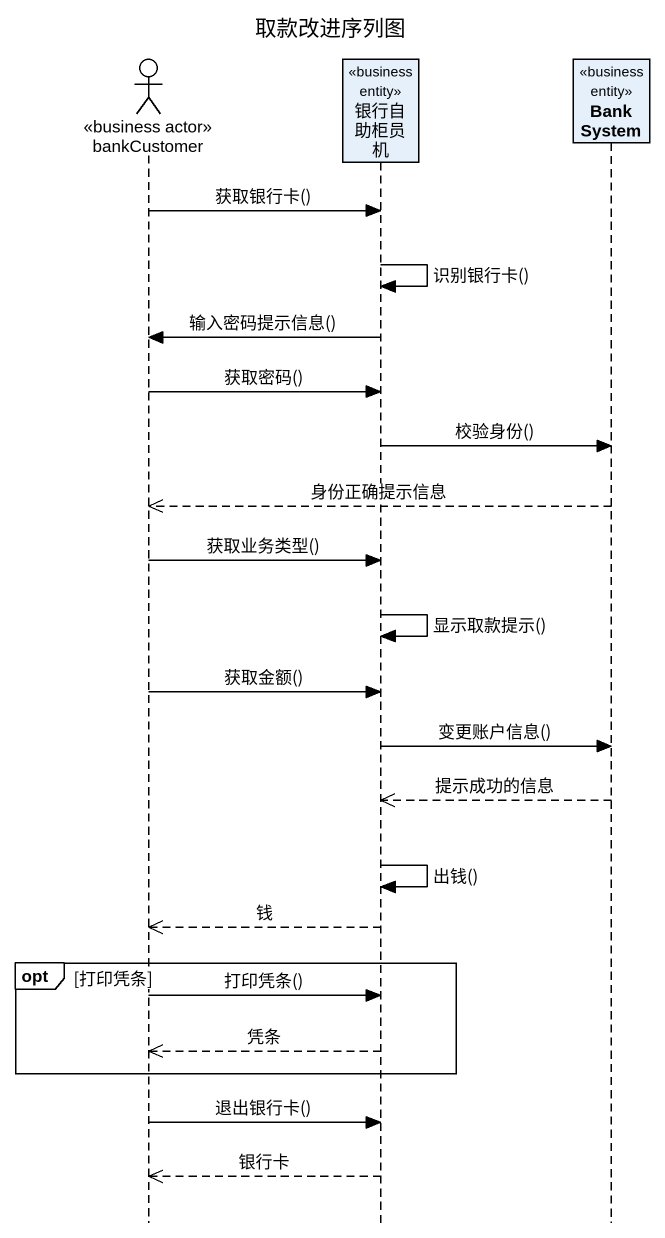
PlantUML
@startuml
title 取款改进序列图
hide footbox
actor bankCustomer <<business actor>>
participant 银行自助柜员机 <<business entity>>
participant BankSystem <<business entity>>

bankCustomer -> 银行自助柜员机 : 获取银行卡()
银行自助柜员机 -> 银行自助柜员机 : 识别银行卡()
银行自助柜员机 -> bankCustomer : 输入密码提示信息()
bankCustomer -> 银行自助柜员机 : 获取密码()
银行自助柜员机 -> BankSystem : 校验身份()
BankSystem -->> bankCustomer : 身份正确提示信息
bankCustomer -> 银行自助柜员机 : 获取业务类型()
银行自助柜员机 -> 银行自助柜员机 : 显示取款提示()
bankCustomer -> 银行自助柜员机 : 获取金额()
银行自助柜员机 -> BankSystem : 变更账户信息()
BankSystem -->> 银行自助柜员机 : 提示成功的信息
银行自助柜员机 -> 银行自助柜员机 : 出钱()
银行自助柜员机 -->> bankCustomer : 钱
opt 打印凭条
  bankCustomer -> 银行自助柜员机 : 打印凭条()
  银行自助柜员机 -->> bankCustomer : 凭条
end
bankCustomer -> 银行自助柜员机 : 退出银行卡()
银行自助柜员机 -->> bankCustomer : 银行卡
@enduml
